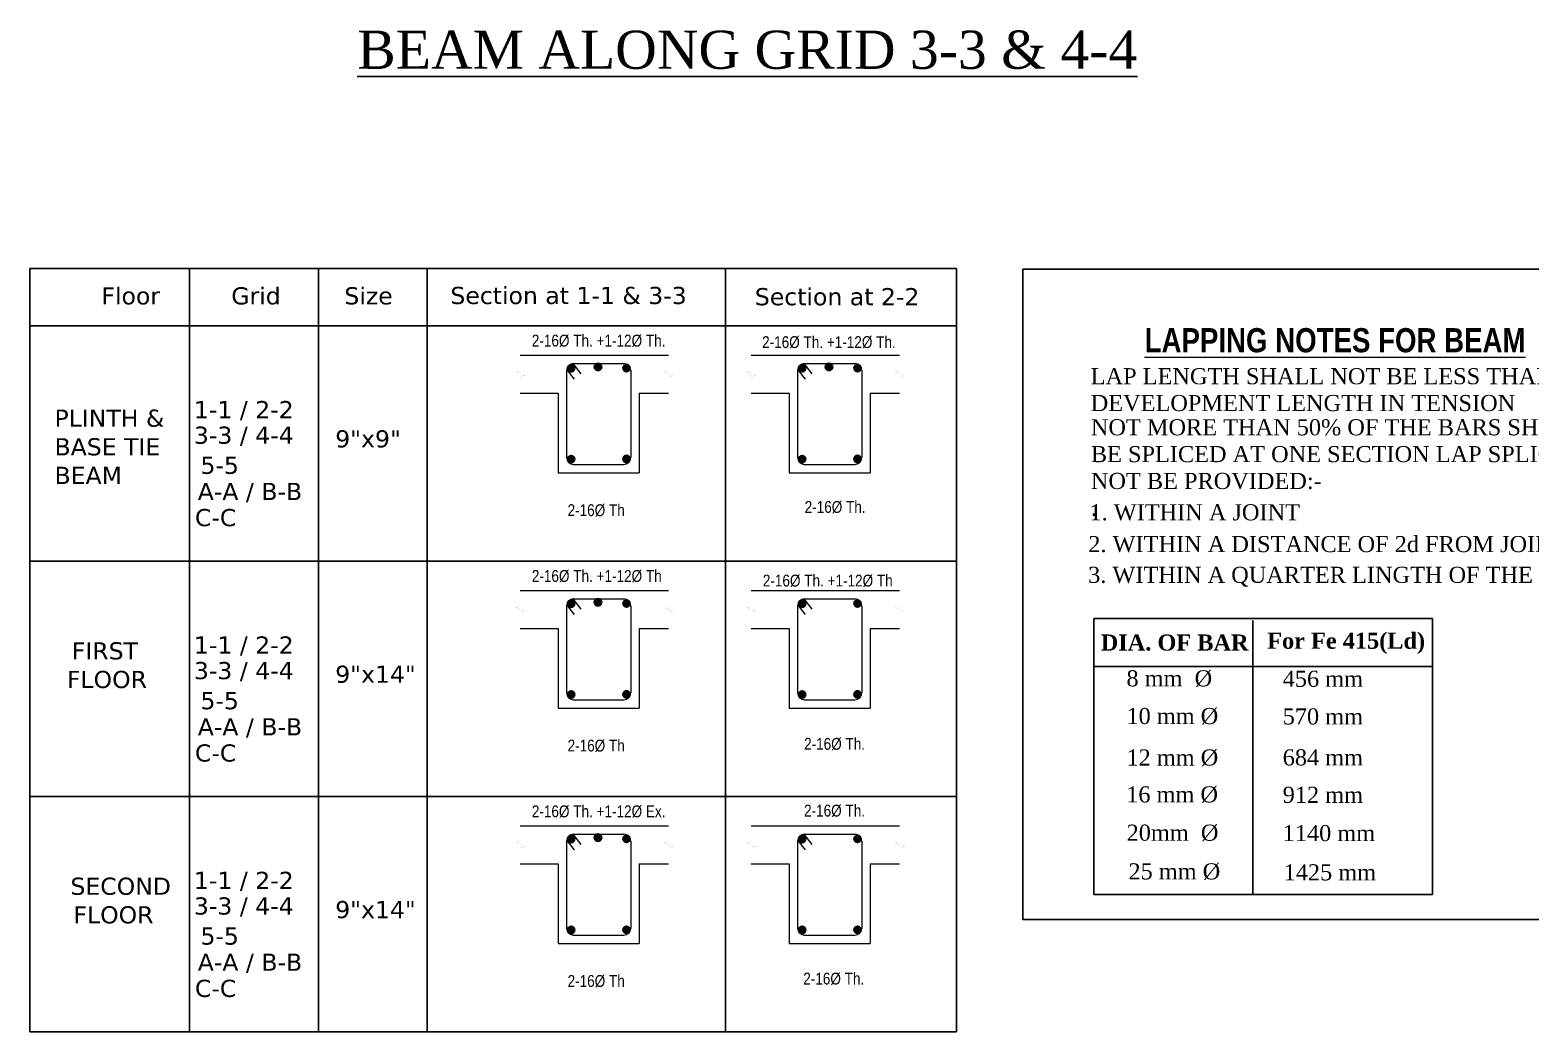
# Model space of a CAD drawing. Header units: inches. Extents: x 45643 to 70559, y -8725 to 1713.
# Drawn here: x 68613 to 69312, y -4200 to -3733 of the extents above; entities that cross this region are included whole.
import ezdxf

# ---------------------------------------------------------------- set-up
doc = ezdxf.new("R2010")
doc.units = ezdxf.units.IN
doc.header["$MEASUREMENT"] = 0
for name, color, linetype, lineweight in [('BEAM LINE', 4, 'Continuous', 9), ('DIMSTR', 5, 'Continuous', 13), ('rebAar', 3, 'Continuous', 20), ('rebar', 2, 'Continuous', 35), ('TEX', 210, 'Continuous', 25), ('Text', 7, 'Continuous', 9)]:
    doc.layers.add(name, color=color, linetype=linetype, lineweight=lineweight)
for name, color, linetype in [('DIMENSION', 5, 'Continuous'), ('floorhatch', 43, 'Continuous'), ('OUTLINE', 7, 'Continuous')]:
    doc.layers.add(name, color=color, linetype=linetype)
doc.styles.add('dim_20', font='ARIALN.TTF')
doc.styles.get("Standard").update_dxf_attribs({"font": 'times.ttf'})

msp = doc.modelspace()

# ---------------------------------------------------------------- hatches: boundary and pattern name
at = {"layer": 'rebar'}
h = msp.add_hatch(color=256, dxfattribs=at)
edge = h.paths.add_edge_path()
edge.add_arc((68865.118, -3890.489), 1.575, 0, 360)
h = msp.add_hatch(color=256, dxfattribs=at)
edge = h.paths.add_edge_path()
edge.add_arc((68877.653, -3889.86), 1.575, 0, 360)
h = msp.add_hatch(color=256, dxfattribs=at)
edge = h.paths.add_edge_path()
edge.add_arc((68890.945, -3890.41), 1.575, 0, 360)
h = msp.add_hatch(color=256, dxfattribs=at)
edge = h.paths.add_edge_path()
edge.add_arc((68972.814, -3890.489), 1.575, 0, 360)
h = msp.add_hatch(color=256, dxfattribs=at)
edge = h.paths.add_edge_path()
edge.add_arc((68985.349, -3889.86), 1.575, 0, 360)
h = msp.add_hatch(color=256, dxfattribs=at)
edge = h.paths.add_edge_path()
edge.add_arc((68998.64, -3890.41), 1.575, 0, 360)
h = msp.add_hatch(color=256, dxfattribs=at)
edge = h.paths.add_edge_path()
edge.add_arc((68865.118, -3932.871), 1.575, 0, 360)
h = msp.add_hatch(color=256, dxfattribs=at)
edge = h.paths.add_edge_path()
edge.add_arc((68890.945, -3932.792), 1.575, 0, 360)
h = msp.add_hatch(color=256, dxfattribs=at)
edge = h.paths.add_edge_path()
edge.add_arc((68972.814, -3932.871), 1.575, 0, 360)
h = msp.add_hatch(color=256, dxfattribs=at)
edge = h.paths.add_edge_path()
edge.add_arc((68998.64, -3932.792), 1.575, 0, 360)
h = msp.add_hatch(color=256, dxfattribs=at)
edge = h.paths.add_edge_path()
edge.add_arc((68865.118, -4000.175), 1.575, 0, 360)
h = msp.add_hatch(color=256, dxfattribs=at)
edge = h.paths.add_edge_path()
edge.add_arc((68877.653, -3999.547), 1.575, 0, 360)
h = msp.add_hatch(color=256, dxfattribs=at)
edge = h.paths.add_edge_path()
edge.add_arc((68890.945, -4000.097), 1.575, 0, 360)
h = msp.add_hatch(color=256, dxfattribs=at)
edge = h.paths.add_edge_path()
edge.add_arc((68972.814, -4000.175), 1.575, 0, 360)
h = msp.add_hatch(color=256, dxfattribs=at)
edge = h.paths.add_edge_path()
edge.add_arc((68998.64, -4000.097), 1.575, 0, 360)
h = msp.add_hatch(color=256, dxfattribs=at)
edge = h.paths.add_edge_path()
edge.add_arc((68865.118, -4042.558), 1.575, 0, 360)
h = msp.add_hatch(color=256, dxfattribs=at)
edge = h.paths.add_edge_path()
edge.add_arc((68890.945, -4042.479), 1.575, 0, 360)
h = msp.add_hatch(color=256, dxfattribs=at)
edge = h.paths.add_edge_path()
edge.add_arc((68972.814, -4042.558), 1.575, 0, 360)
h = msp.add_hatch(color=256, dxfattribs=at)
edge = h.paths.add_edge_path()
edge.add_arc((68998.64, -4042.479), 1.575, 0, 360)
h = msp.add_hatch(color=256, dxfattribs=at)
edge = h.paths.add_edge_path()
edge.add_arc((68865.118, -4109.862), 1.575, 0, 360)
h = msp.add_hatch(color=256, dxfattribs=at)
edge = h.paths.add_edge_path()
edge.add_arc((68877.653, -4109.233), 1.575, 0, 360)
h = msp.add_hatch(color=256, dxfattribs=at)
edge = h.paths.add_edge_path()
edge.add_arc((68890.945, -4109.783), 1.575, 0, 360)
h = msp.add_hatch(color=256, dxfattribs=at)
edge = h.paths.add_edge_path()
edge.add_arc((68972.814, -4109.862), 1.575, 0, 360)
h = msp.add_hatch(color=256, dxfattribs=at)
edge = h.paths.add_edge_path()
edge.add_arc((68998.64, -4109.783), 1.575, 0, 360)
h = msp.add_hatch(color=256, dxfattribs=at)
edge = h.paths.add_edge_path()
edge.add_arc((68865.118, -4152.244), 1.575, 0, 360)
h = msp.add_hatch(color=256, dxfattribs=at)
edge = h.paths.add_edge_path()
edge.add_arc((68890.945, -4152.166), 1.575, 0, 360)
h = msp.add_hatch(color=256, dxfattribs=at)
edge = h.paths.add_edge_path()
edge.add_arc((68972.814, -4152.244), 1.575, 0, 360)
h = msp.add_hatch(color=256, dxfattribs=at)
edge = h.paths.add_edge_path()
edge.add_arc((68998.64, -4152.166), 1.575, 0, 360)

# ---------------------------------------------------------------- linework, layer by layer
for points in [[(68841.442, -3881.419, 0.0315, 0.0315, 0), (68841.442, -3891.592, 0.0315, 0.0315, 0), (68839.279, -3892.379, 0.0315, 0.0315, 0), (68843.605, -3893.954, 0.0315, 0.0315, 0), (68841.442, -3894.741, 0.0315, 0.0315, 0), (68841.442, -3905.374, 0, 0, 0)], [(68910.568, -3881.419, 0.0315, 0.0315, 0), (68910.568, -3891.592, 0.0315, 0.0315, 0), (68908.404, -3892.379, 0.0315, 0.0315, 0), (68912.731, -3893.954, 0.0315, 0.0315, 0), (68910.568, -3894.741, 0.0315, 0.0315, 0), (68910.568, -3905.374, 0, 0, 0)], [(68949.137, -3881.419, 0.0315, 0.0315, 0), (68949.137, -3891.592, 0.0315, 0.0315, 0), (68946.974, -3892.379, 0.0315, 0.0315, 0), (68951.301, -3893.954, 0.0315, 0.0315, 0), (68949.137, -3894.741, 0.0315, 0.0315, 0), (68949.137, -3905.374, 0, 0, 0)], [(69018.263, -3881.419, 0.0315, 0.0315, 0), (69018.263, -3891.592, 0.0315, 0.0315, 0), (69016.1, -3892.379, 0.0315, 0.0315, 0), (69020.426, -3893.954, 0.0315, 0.0315, 0), (69018.263, -3894.741, 0.0315, 0.0315, 0), (69018.263, -3905.374, 0, 0, 0)], [(68841.442, -3991.105, 0.0315, 0.0315, 0), (68841.442, -4001.278, 0.0315, 0.0315, 0), (68839.279, -4002.066, 0.0315, 0.0315, 0), (68843.605, -4003.641, 0.0315, 0.0315, 0), (68841.442, -4004.428, 0.0315, 0.0315, 0), (68841.442, -4015.06, 0, 0, 0)], [(68910.568, -3991.105, 0.0315, 0.0315, 0), (68910.568, -4001.278, 0.0315, 0.0315, 0), (68908.404, -4002.066, 0.0315, 0.0315, 0), (68912.731, -4003.641, 0.0315, 0.0315, 0), (68910.568, -4004.428, 0.0315, 0.0315, 0), (68910.568, -4015.06, 0, 0, 0)], [(68949.137, -3991.105, 0.0315, 0.0315, 0), (68949.137, -4001.278, 0.0315, 0.0315, 0), (68946.974, -4002.066, 0.0315, 0.0315, 0), (68951.301, -4003.641, 0.0315, 0.0315, 0), (68949.137, -4004.428, 0.0315, 0.0315, 0), (68949.137, -4015.06, 0, 0, 0)], [(69018.263, -3991.105, 0.0315, 0.0315, 0), (69018.263, -4001.278, 0.0315, 0.0315, 0), (69016.1, -4002.066, 0.0315, 0.0315, 0), (69020.426, -4003.641, 0.0315, 0.0315, 0), (69018.263, -4004.428, 0.0315, 0.0315, 0), (69018.263, -4015.06, 0, 0, 0)], [(68841.442, -4100.792, 0.0315, 0.0315, 0), (68841.442, -4110.965, 0.0315, 0.0315, 0), (68839.279, -4111.752, 0.0315, 0.0315, 0), (68843.605, -4113.327, 0.0315, 0.0315, 0), (68841.442, -4114.115, 0.0315, 0.0315, 0), (68841.442, -4124.747, 0, 0, 0)], [(68910.568, -4100.792, 0.0315, 0.0315, 0), (68910.568, -4110.965, 0.0315, 0.0315, 0), (68908.404, -4111.752, 0.0315, 0.0315, 0), (68912.731, -4113.327, 0.0315, 0.0315, 0), (68910.568, -4114.115, 0.0315, 0.0315, 0), (68910.568, -4124.747, 0, 0, 0)], [(68949.137, -4100.792, 0.0315, 0.0315, 0), (68949.137, -4110.965, 0.0315, 0.0315, 0), (68946.974, -4111.752, 0.0315, 0.0315, 0), (68951.301, -4113.327, 0.0315, 0.0315, 0), (68949.137, -4114.115, 0.0315, 0.0315, 0), (68949.137, -4124.747, 0, 0, 0)], [(69018.263, -4100.792, 0.0315, 0.0315, 0), (69018.263, -4110.965, 0.0315, 0.0315, 0), (69016.1, -4111.752, 0.0315, 0.0315, 0), (69020.426, -4113.327, 0.0315, 0.0315, 0), (69018.263, -4114.115, 0.0315, 0.0315, 0), (69018.263, -4124.747, 0, 0, 0)]]:
    msp.add_lwpolyline(points, format="xyseb")
at = {"layer": 'BEAM LINE'}
for p, q in [((68841.442, -3884.354), (68910.568, -3884.354)), ((68949.137, -3884.354), (69018.263, -3884.354)), ((68841.442, -3902.039), (68859.058, -3902.039)), ((68859.058, -3902.039), (68859.058, -3939.22)), ((68896.853, -3902.039), (68896.853, -3939.22)), ((68896.853, -3902.039), (68910.568, -3902.039)), ((68949.137, -3902.039), (68966.753, -3902.039)), ((68966.753, -3902.039), (68966.753, -3939.22)), ((69004.548, -3902.039), (69004.548, -3939.22)), ((69004.548, -3902.039), (69018.263, -3902.039)), ((68859.058, -3939.22), (68896.853, -3939.22)), ((68966.753, -3939.22), (69004.548, -3939.22)), ((68841.442, -3994.04), (68910.568, -3994.04)), ((68949.137, -3994.04), (69018.263, -3994.04)), ((68841.442, -4011.725), (68859.058, -4011.725)), ((68859.058, -4011.725), (68859.058, -4048.906)), ((68896.853, -4011.725), (68896.853, -4048.906)), ((68896.853, -4011.725), (68910.568, -4011.725)), ((68949.137, -4011.725), (68966.753, -4011.725)), ((68966.753, -4011.725), (68966.753, -4048.906)), ((69004.548, -4011.725), (69004.548, -4048.906)), ((69004.548, -4011.725), (69018.263, -4011.725)), ((68859.058, -4048.906), (68896.853, -4048.906)), ((68966.753, -4048.906), (69004.548, -4048.906)), ((68841.442, -4103.727), (68910.568, -4103.727)), ((68949.137, -4103.727), (69018.263, -4103.727)), ((68841.442, -4121.412), (68859.058, -4121.412)), ((68859.058, -4121.412), (68859.058, -4158.593)), ((68896.853, -4121.412), (68896.853, -4158.593)), ((68896.853, -4121.412), (68910.568, -4121.412)), ((68949.137, -4121.412), (68966.753, -4121.412)), ((68966.753, -4121.412), (68966.753, -4158.593)), ((69004.548, -4121.412), (69004.548, -4158.593)), ((69004.548, -4121.412), (69018.263, -4121.412)), ((68859.058, -4158.593), (68896.853, -4158.593)), ((68966.753, -4158.593), (69004.548, -4158.593))]:
    msp.add_line(p, q, dxfattribs=at)
at = {"layer": 'DIMENSION'}
for p, q in [((68612.855, -3844.041), (68612.855, -3870.729)), ((68612.855, -3844.041), (69044.824, -3844.041)), ((68687.188, -3844.041), (68687.188, -3870.729)), ((68747.294, -3844.041), (68747.294, -3870.729)), ((68798.009, -3844.041), (68798.009, -3980.415)), ((68937.128, -3844.041), (68937.128, -4090.102)), ((69044.824, -3844.041), (69044.824, -3980.415)), ((68612.855, -3870.729), (68612.855, -3980.415)), ((68612.855, -3870.729), (69044.824, -3870.729)), ((68644.279, -3870.729), (69044.824, -3870.729)), ((68644.279, -3870.729), (69044.824, -3870.729)), ((68687.188, -3870.729), (68687.188, -3980.415)), ((68747.294, -3870.729), (68747.294, -3980.415)), ((68612.855, -3980.415), (68612.855, -4199.788)), ((68612.855, -3980.415), (69044.824, -3980.415)), ((68644.279, -3980.415), (69044.824, -3980.415)), ((68644.279, -3980.415), (69044.824, -3980.415)), ((68687.188, -3980.415), (68687.188, -4090.102)), ((68747.294, -3980.415), (68747.294, -4090.102)), ((68798.009, -3980.415), (68798.009, -4090.102)), ((69044.824, -3980.415), (69044.824, -4090.102)), ((68612.855, -4090.102), (69044.824, -4090.102)), ((68644.279, -4090.102), (69044.824, -4090.102)), ((68644.279, -4090.102), (69044.824, -4090.102)), ((68644.279, -4090.102), (69044.824, -4090.102)), ((68687.188, -4090.102), (68687.188, -4199.788)), ((68747.294, -4090.102), (68747.294, -4199.788)), ((68798.009, -4090.102), (68798.009, -4199.788)), ((68937.128, -4090.102), (68937.128, -4199.788)), ((69044.824, -4090.102), (69044.824, -4199.788)), ((68612.855, -4199.788), (69044.824, -4199.788)), ((68644.279, -4199.788), (69044.824, -4199.788)), ((68644.279, -4199.788), (69044.824, -4199.788)), ((68644.279, -4199.788), (69044.824, -4199.788)), ((68644.279, -4199.788), (69044.824, -4199.788))]:
    msp.add_line(p, q, dxfattribs=at)
at = {"layer": 'OUTLINE'}
for p, q in [((69108.753, -4007.112), (69108.753, -4135.688)), ((69109.035, -4007.112), (69266.74, -4007.112)), ((69182.975, -4007.995), (69182.975, -4135.688)), ((69266.74, -4007.112), (69266.74, -4135.688)), ((69108.98, -4029.474), (69266.74, -4029.474)), ((69108.753, -4135.688), (69266.74, -4135.688))]:
    msp.add_line(p, q, dxfattribs=at)
msp.add_lwpolyline([(69075.674, -3844.298), (69423.101, -3844.298), (69423.101, -4147.36), (69075.674, -4147.36)], close=True, dxfattribs=at)
at = {"layer": 'rebAar', "ltscale": 0.25}
for p, q in [((68862.995, -3891.44), (68862.995, -3932.133)), ((68863.023, -3891.021), (68866.608, -3895.525)), ((68865.86, -3888.304), (68869.639, -3893.051)), ((68866.145, -3888.291), (68889.767, -3888.291)), ((68892.916, -3891.44), (68892.916, -3932.133)), ((68970.69, -3891.44), (68970.69, -3932.133)), ((68970.718, -3891.021), (68974.303, -3895.525)), ((68973.555, -3888.304), (68977.334, -3893.051)), ((68973.84, -3888.291), (68997.462, -3888.291)), ((69000.611, -3891.44), (69000.611, -3932.133)), ((68866.145, -3935.283), (68889.767, -3935.283)), ((68973.84, -3935.283), (68997.462, -3935.283)), ((68865.86, -3997.99), (68869.639, -4002.738)), ((68866.145, -3997.977), (68889.767, -3997.977)), ((68973.555, -3997.99), (68977.334, -4002.738)), ((68973.84, -3997.977), (68997.462, -3997.977)), ((68862.995, -4001.127), (68862.995, -4041.82)), ((68863.023, -4000.708), (68866.608, -4005.212)), ((68892.916, -4001.127), (68892.916, -4041.82)), ((68970.69, -4001.127), (68970.69, -4041.82)), ((68970.718, -4000.708), (68974.303, -4005.212)), ((69000.611, -4001.127), (69000.611, -4041.82)), ((68866.145, -4044.969), (68889.767, -4044.969)), ((68973.84, -4044.969), (68997.462, -4044.969)), ((68862.995, -4110.813), (68862.995, -4151.506)), ((68863.023, -4110.394), (68866.608, -4114.898)), ((68865.86, -4107.677), (68869.639, -4112.424)), ((68866.145, -4107.664), (68889.767, -4107.664)), ((68892.916, -4110.813), (68892.916, -4151.506)), ((68970.69, -4110.813), (68970.69, -4151.506)), ((68970.718, -4110.394), (68974.303, -4114.898)), ((68973.555, -4107.677), (68977.334, -4112.424)), ((68973.84, -4107.664), (68997.462, -4107.664)), ((69000.611, -4110.813), (69000.611, -4151.506)), ((68866.145, -4154.656), (68889.767, -4154.656)), ((68973.84, -4154.656), (68997.462, -4154.656))]:
    msp.add_line(p, q, dxfattribs=at)
for centre, start, end in [((68866.145, -3891.44), 90, 180), ((68889.767, -3891.44), 0, 90), ((68973.84, -3891.44), 90, 180), ((68997.462, -3891.44), 0, 90), ((68866.145, -3932.133), 180, 270), ((68889.767, -3932.133), 270, 0), ((68973.84, -3932.133), 180, 270), ((68997.462, -3932.133), 270, 0), ((68866.145, -4001.127), 90, 180), ((68889.767, -4001.127), 0, 90), ((68973.84, -4001.127), 90, 180), ((68997.462, -4001.127), 0, 90), ((68866.145, -4041.82), 180, 270), ((68889.767, -4041.82), 270, 0), ((68973.84, -4041.82), 180, 270), ((68997.462, -4041.82), 270, 0), ((68866.145, -4110.813), 90, 180), ((68889.767, -4110.813), 0, 90), ((68973.84, -4110.813), 90, 180), ((68997.462, -4110.813), 0, 90), ((68866.145, -4151.506), 180, 270), ((68889.767, -4151.506), 270, 0), ((68973.84, -4151.506), 180, 270), ((68997.462, -4151.506), 270, 0)]:
    msp.add_arc(centre, 3.15, start, end, dxfattribs=at)
at = {"layer": 'rebar'}
for centre in [(68865.118, -3890.489), (68877.653, -3889.86), (68890.945, -3890.41), (68972.814, -3890.489), (68985.349, -3889.86), (68998.64, -3890.41), (68865.118, -3932.871), (68890.945, -3932.792), (68972.814, -3932.871), (68998.64, -3932.792), (68865.118, -4000.175), (68877.653, -3999.547), (68890.945, -4000.097), (68972.814, -4000.175), (68998.64, -4000.097), (68865.118, -4042.558), (68890.945, -4042.479), (68972.814, -4042.558), (68998.64, -4042.479), (68865.118, -4109.862), (68877.653, -4109.233), (68890.945, -4109.783), (68972.814, -4109.862), (68998.64, -4109.783), (68865.118, -4152.244), (68890.945, -4152.166), (68972.814, -4152.244), (68998.64, -4152.166)]:
    msp.add_circle(centre, 1.575, dxfattribs=at)

# ---------------------------------------------------------------- texts
at = {"layer": 'DIMSTR', "style": 'dim_20'}
for s, p in [('2-16Ø Th. +1-12Ø Th. ', (68846.812, -3880.354)), ('2-16Ø Th. +1-12Ø Th. ', (68954.16, -3881.068)), ('2-16Ø Th', (68863.474, -3959.392)), ('2-16Ø Th. ', (68974.002, -3957.885)), ('2-16Ø Th. +1-12Ø Th', (68846.812, -3990.041)), ('2-16Ø Th. +1-12Ø Th', (68954.507, -3992.192)), ('2-16Ø Th.', (68973.725, -4068.279)), ('2-16Ø Th', (68863.474, -4069.079)), ('2-16Ø Th. +1-12Ø Ex. ', (68846.812, -4099.727)), ('2-16Ø Th.', (68973.72, -4099.384)), ('2-16Ø Th', (68863.474, -4178.766)), ('2-16Ø Th.', (68973.352, -4177.66))]:
    msp.add_text(s, height=5.5118, dxfattribs=at).set_placement(p)
at = {"layer": 'floorhatch', "color": 7, "linetype": 'Continuous', "insert": (68947.271, -3742.182), "char_height": 17.79868, "attachment_point": 5}
msp.add_mtext('{\\LBEAM ALONG GRID 3-3 & 4-4}', dxfattribs=at)
at = {"layer": 'TEX', "char_height": 8, "attachment_point": 1}
for s, insert, width in [('{\\fVerdana|b0|i0|c0|p34;\\C7;Floor}', (68646.177, -3852.736), 24.62296), ('{\\fVerdana|b0|i0|c0|p34;\\C7;Grid}', (68706.704, -3852.736), 24.62296), ('{\\fVerdana|b0|i0|c0|p34;\\C7;Size}', (68759.405, -3852.736), 24.62296), ('{\\fVerdana|b0|i0|c0|p34;\\C7;Section at 1-1 & 3-3}', (68808.846, -3852.565), 184.31841), ('{\\fVerdana|b0|i0|c0|p34;\\C7; Section at 2-2}', (68947.295, -3853.137), 94.0857), ('\\pi24.75;{\\fVerdana|b0|i0|c0|p34;\\C7;    1-1 / 2-2  }', (68650.559, -3905.762), 101.3578), ('{\\fVerdana|b0|i0|c0|p34;\\C7;PLINTH & BASE TIE BEAM}', (68624.293, -3909.751), 78.68716), ('\\pi24.75;{\\fVerdana|b0|i0|c0|p34;\\C7;    3-3 / 4-4}', (68650.559, -3917.691), 101.3578), ('\\pi24.75;{\\fVerdana|b0|i0|c0|p34;\\C7;9"x9"}', (68730.413, -3919.377), 85.59039), ('\\pi24.75;{\\fVerdana|b0|i0|c0|p34;\\C7;5-5}', (68667.574, -3931.704), 101.3578), ('\\pi6.188;{\\fVerdana|b0|i0|c0|p34;\\C7;A-A / B-B}', (68684.872, -3943.888), 85.59039), ('\\pi24.75;{\\fVerdana|b0|i0|c0|p34;\\C7;    C-C }', (68651.051, -3956.086), 101.3578), ('\\pi19.71;{\\fVerdana|b0|i0|c0|p34;\\C7;FIRST \\P\\pi0;     FLOOR}', (68612.623, -4018.169), 85.59039), ('\\pi24.75;{\\fVerdana|b0|i0|c0|p34;\\C7;    1-1 / 2-2  }', (68650.559, -4015.449), 101.3578), ('\\pi24.75;{\\fVerdana|b0|i0|c0|p34;\\C7;    3-3 / 4-4}', (68650.559, -4027.378), 101.3578), ('\\pi24.75;{\\fVerdana|b0|i0|c0|p34;\\C7;9"x14"}', (68730.413, -4029.064), 85.59039), ('\\pi24.75;{\\fVerdana|b0|i0|c0|p34;\\C7;5-5}', (68667.574, -4041.39), 101.3578), ('\\pi6.188;{\\fVerdana|b0|i0|c0|p34;\\C7;A-A / B-B}', (68684.872, -4053.575), 85.59039), ('\\pi24.75;{\\fVerdana|b0|i0|c0|p34;\\C7;    C-C }', (68651.051, -4065.772), 101.3578), ('\\pi24.75;{\\fVerdana|b0|i0|c0|p34;\\C7;    1-1 / 2-2  }', (68650.559, -4125.135), 101.3578), ('\\pi19.71;{\\fVerdana|b0|i0|c0|p34;\\C7; SECOND\\P\\pi24.6;FLOOR}', (68608.517, -4127.856), 85.59039), ('\\pi24.75;{\\fVerdana|b0|i0|c0|p34;\\C7;    3-3 / 4-4}', (68650.559, -4137.064), 101.3578), ('\\pi24.75;{\\fVerdana|b0|i0|c0|p34;\\C7;9"x14"}', (68730.413, -4138.75), 85.59039), ('\\pi24.75;{\\fVerdana|b0|i0|c0|p34;\\C7;5-5}', (68667.574, -4151.077), 101.3578), ('\\pi6.188;{\\fVerdana|b0|i0|c0|p34;\\C7;A-A / B-B}', (68684.872, -4163.261), 85.59039), ('\\pi24.75;{\\fVerdana|b0|i0|c0|p34;\\C7;    C-C }', (68651.051, -4175.459), 101.3578)]:
    msp.add_mtext(s, dxfattribs=dict(at, insert=insert, width=width))
at = {"layer": 'Text'}
for s, insert, char_height, attachment_point in [('{\\fArial Narrow|b1|i0|c0|p34;\\LLAPPING NOTES FOR BEAM}', (69221.28, -3883.209), 11.25, 8), ('LAP LENGTH SHALL NOT BE LESS THAN BAR  \\PDEVELOPMENT LENGTH IN TENSION ', (69107.363, -3910.624), 7.5, 7), ('NOT MORE THAN 50% OF THE BARS SHALL  \\PBE SPLICED AT ONE SECTION LAP SPLICE SHALL \\PNOT BE PROVIDED:-\\P{\\fTimes New Roman|b0|i0|c0|p18;. }', (69107.436, -3959.412), 7.5, 7), ('1. WITHIN A JOINT', (69106.751, -3961.532), 7.5, 7), ('2. WITHIN A DISTANCE OF 2d FROM JOINT FACE', (69106.24, -3976.341), 7.5, 7), ('3. WITHIN A QUARTER LINGTH OF THE MEMBER', (69106.176, -3992.361), 7.5, 7), ('{\\fTimes New Roman|b1|i0|c0|p18;For Fe 415(Ld)} ', (69189.633, -4023.642), 7.5, 7), ('{\\fTimes New Roman|b1|i0|c0|p18;DIA. OF BAR}', (69112.042, -4022.211), 7.5, 7), ('{\\fTimes New Roman|b0|i0|c0|p18;8 mm  %%C}', (69124.026, -4039.046), 7.5, 7), ('{\\fTimes New Roman|b0|i0|c0|p18;456 mm }', (69196.861, -4039.046), 7.5, 7), ('{\\fTimes New Roman|b0|i0|c0|p18;10 mm %%C}', (69124.026, -4056.605), 7.5, 7), ('{\\fTimes New Roman|b0|i0|c0|p18;570 mm }', (69196.861, -4056.605), 7.5, 7), ('{\\fTimes New Roman|b0|i0|c0|p18;12 mm %%C}', (69124.026, -4075.938), 7.5, 7), ('{\\fTimes New Roman|b0|i0|c0|p18;684 mm }', (69196.861, -4075.69), 7.5, 7), ('{\\fTimes New Roman|b0|i0|c0|p18;16 mm %%C}', (69123.912, -4093.116), 7.5, 7), ('{\\fTimes New Roman|b0|i0|c0|p18;912 mm }', (69196.861, -4093.116), 7.5, 7), ('{\\fTimes New Roman|b0|i0|c0|p18;20mm  %%C}', (69124.105, -4110.972), 7.5, 7), ('{\\fTimes New Roman|b0|i0|c0|p18;1140 mm }', (69196.861, -4110.972), 7.5, 7), ('{\\fTimes New Roman|b0|i0|c0|p18;25 mm %%C}', (69124.95, -4128.99), 7.5, 7), ('{\\fTimes New Roman|b0|i0|c0|p18;1425 mm }', (69197.285, -4129.248), 7.5, 7)]:
    msp.add_mtext(s, dxfattribs=dict(at, insert=insert, char_height=char_height, attachment_point=attachment_point))

doc.saveas('drawing.dxf')
